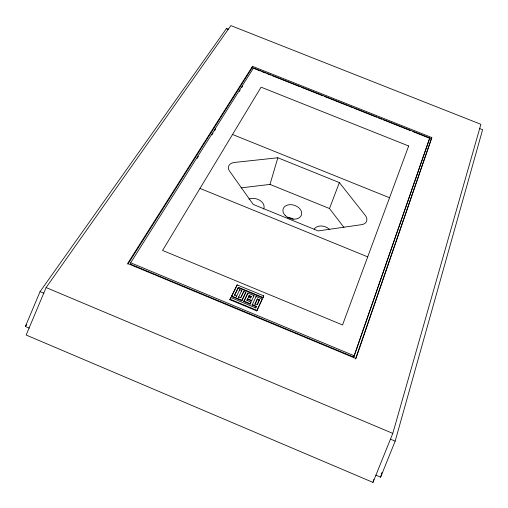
<?xml version="1.0" encoding="UTF-8"?>
<svg xmlns="http://www.w3.org/2000/svg" width="508" height="508" viewBox="0 0 508 508"><rect width="100%" height="100%" fill="white"/><g stroke="black" fill="none" stroke-linecap="round" stroke-linejoin="round"><path stroke-width="0.76" d="M130.677 262.782L130.493 264.179L353.759 357.073L429.768 137.973L253.53 67.951L130.677 262.782L354.387 355.841M127.857 264.217L252.171 67.729L252.501 66.338L431.819 137.566L355.924 358.502L127.61 263.493L252.501 66.338M375.856 475.151L380.619 477.171L395.16 441.16L482.6 129.718L479.355 128.435M392.798 433.381L480.885 124.308L230.848 25.597L46.114 287.566L26.149 335.026L372.993 482.403L392.798 433.381L46.114 287.566M380.619 477.171L381.921 472.599M252.114 305.06L256.089 296.494L262.242 299.047L256.794 310.902L229.883 299.714L230.842 297.574L255.657 307.88L256.419 306.254L252.286 304.533L252.114 305.06L256.248 306.781L255.74 307.861M230.842 297.574L229.883 299.714M238.442 287.274L234.493 295.212L236.55 296.069L236.398 296.596L239.7 289.7L241.744 290.551L238.455 297.453L238.614 296.92L240.671 297.777L243.789 291.395L245.84 292.246L241.789 300.774L231.496 296.494L237.192 284.867L263.728 295.859L262.814 297.98L238.284 287.814L238.442 287.274L262.985 297.447L262.814 297.98M237.192 284.867L231.496 296.494M372.993 482.403L373.869 479.387M241.071 187.871L269.996 184.404L277.844 157.766L339.369 182.588L365.061 215.119A9.125 6.426 22.5 0 1 361.321 224.701L318.23 230.918L253.187 204.4L229.673 171.266A9.036 6.312 14.5 0 1 233.547 162.547L277.844 157.766M239.541 290.233L239.7 289.7M241.586 291.084L241.744 290.551M243.789 291.395L240.856 297.599M241.789 300.774L245.84 292.246M247.625 298.736L247.459 299.263L251.574 300.971L251.746 300.444L247.625 298.736L246.856 300.342L250.977 302.057L250.038 304.203L243.846 301.631L244.011 301.098L247.885 293.091L254.032 295.643L253.86 296.17M247.885 293.091L243.846 301.631M249.168 295.535L248.234 297.663L249.168 295.535L251.219 296.386L250.539 297.98M250.038 304.203L250.209 303.67L244.011 301.098M250.812 302.584L250.977 302.057M255.918 297.028L256.089 296.494M257.391 298.945L254.946 304.298L257.391 298.945L259.442 299.796L257.334 304.463M256.794 310.902L262.242 299.047M355.549 358.985L431.819 137.566M353.759 357.073L429.768 137.973M343.954 227.413L329.489 208.534L339.369 182.588M29.267 328.105L25.4 326.466L40.062 291.624L226.498 28.524L228.371 29.261M262.985 297.447L263.728 295.859M259.442 299.796L257.181 304.629L255.118 303.771M251.574 300.971L254.032 295.643M251.219 296.386L250.457 297.986L248.399 297.129M246.945 300.336L247.459 299.263M234.671 295.084L238.284 287.814M197.117 158.394L198.38 156.381M211.874 134.957L213.144 132.95M214.408 130.943L215.671 128.93M239.287 91.44L240.132 90.1M241.814 87.42L242.659 86.081M25.4 326.466L26.759 324.517M252.171 67.729L260.274 70.949M261.747 71.533L265.43 73M266.91 73.584L270.593 75.051M272.066 75.635L300.063 86.76M301.536 87.344L322.904 95.834M324.377 96.418L347.218 105.493M348.691 106.077L352.374 107.544M353.847 108.128L376.688 117.202M378.162 117.793L381.845 119.253M383.318 119.837L410.578 130.67M412.788 131.547L431.209 138.868M232.531 134.48L389.541 197.752M269.996 184.404L329.489 208.534M199.993 188.404L367.709 256.851M249.003 296.062L251.054 296.913M257.219 299.472L259.271 300.323M231.648 295.961L241.948 300.241M230.035 299.18L256.972 310.375M40.062 291.624L43.929 293.256M390.404 439.153L395.16 441.16M226.498 28.524L227.622 29.394M248.933 199.142A9.703 7.017 15.9 0 1 260.153 200.539A9.703 7.017 15.9 0 1 263.684 208.985M314.16 229.184A9.754 7.093 20.9 0 1 329.375 229.229M287.547 217.24A9.481 6.921 18.5 0 1 293.249 219.259M408.667 145.987L342.551 324.955L162.566 250.438L261.08 87.166L408.667 145.987M285.286 215.576A9.633 6.934 18.5 0 0 301.225 215.487A9.633 6.934 18.5 0 0 290.373 204.654A9.633 6.934 18.5 0 0 285.286 215.576"/></g></svg>
